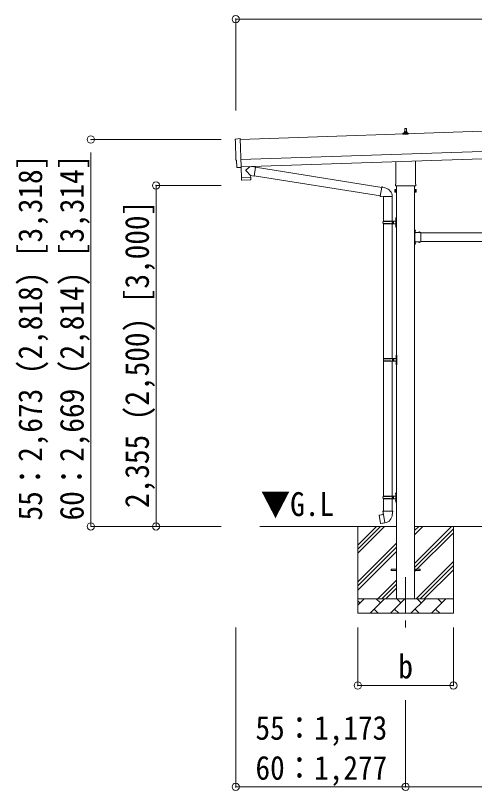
# Model space of a CAD drawing. Units: millimetres at full size, sheet at 1:50; details may follow other scales. Extents: x -14053 to 14053, y -9700 to 9700.
# Drawn here: x -1413 to 1755, y -3613 to 1740 of the extents above; entities that cross this region are included whole.
import ezdxf
from ezdxf.enums import TextEntityAlignment as Align

# ---------------------------------------------------------------- set-up
doc = ezdxf.new("R2010")
doc.units = ezdxf.units.MM
doc.header["$LTSCALE"] = 50
doc.header["$PDMODE"] = 32
doc.header["$PDSIZE"] = 50
doc.linetypes.add('CHAIN1', pattern=[8, 5, -1, 1, -1])
doc.linetypes.add('USER3', pattern=[4, 3, -1])
for name, color, linetype, lineweight in [('0-1_Defpoints', 7, 'CHAIN1', 9), ('0-2_TEXT1', 4, 'Continuous', 9), ('0-3_OTH_LINE', 7, 'Continuous', 9), ('0-7_TABLE1', 7, 'Continuous', 9), ('0-8_DIM1', 6, 'Continuous', 9), ('0-9_FRAME', 7, 'Continuous', 9)]:
    doc.layers.add(name, color=color, linetype=linetype, lineweight=lineweight)
doc.styles.add('ＭＳ ゴシック', font='')
doc.styles.get('ＭＳ ゴシック').set_extended_font_data('MS Gothic')

msp = doc.modelspace()

# ---------------------------------------------------------------- linework, layer by layer
at = {"layer": '0-1_Defpoints'}
msp.add_line((1279.58, -2139.36), (1279.58, -2488.36), dxfattribs=at)
at = {"layer": '0-2_TEXT1'}
for p, q in [((5520.95, 1063.72), (137.94, 884.29)), ((142.6, 744.36), (5525.61, 923.8)), ((1261.33, 919.4), (1261.33, 927.11)), ((1297.83, 919.4), (1261.33, 919.4)), ((1261.71, 927.9), (1297.45, 927.9)), ((1262.1, 928.09), (1268.82, 929.71)), ((1269.2, 929.9), (1289.96, 929.9)), ((1269.58, 930.69), (1269.58, 934.9)), ((1270.58, 934.9), (1288.58, 934.9)), ((1273.58, 934.9), (1274.31, 958.42)), ((1275.31, 959.4), (1283.86, 959.4)), ((1284.86, 958.42), (1285.58, 934.9)), ((1289.58, 930.69), (1289.58, 934.9)), ((1297.07, 928.09), (1290.35, 929.71)), ((1297.83, 919.4), (1297.83, 927.11)), ((144.27, 694.39), (5527.28, 873.83)), ((1211.28, 575.41), (1211.28, 729.96)), ((1347.88, 734.51), (1347.88, 575.41)), ((124.77, 689.97), (117.84, 690.1)), ((1205.58, 537.14), (1206.34, 538.45)), ((1205.58, 537.14), (1205.58, 520.14)), ((1212.58, 538.45), (1206.34, 538.45)), ((1209.58, 566.64), (1209.58, 572.14)), ((1347.52, 563.14), (1211.65, 563.14)), ((1212.58, 518.82), (1212.58, 538.45)), ((1212.58, 537.84), (1215.08, 537.84)), ((1217.08, 563.14), (1217.08, -2289.36)), ((1342.08, 563.14), (1342.08, -2289.36)), ((1346.58, 537.84), (1344.08, 537.84)), ((1346.58, 518.82), (1346.58, 538.45)), ((1346.58, 538.45), (1352.82, 538.45)), ((1349.58, 572.14), (1349.58, 566.64)), ((1353.58, 537.14), (1352.82, 538.45)), ((1353.58, 537.14), (1353.58, 520.14)), ((1205.58, 520.14), (1206.34, 518.82)), ((1212.58, 533.55), (1206.34, 533.55)), ((1212.58, 523.73), (1206.34, 523.73)), ((1212.58, 518.82), (1206.34, 518.82)), ((1215.08, 519.44), (1212.58, 519.44)), ((1342.08, 518.14), (1344.08, 518.14)), ((1344.08, 519.44), (1346.58, 519.44)), ((1346.58, 533.55), (1352.82, 533.55)), ((1346.58, 523.73), (1352.82, 523.73)), ((1346.58, 518.82), (1352.82, 518.82)), ((1353.58, 520.14), (1352.82, 518.82)), ((1344.08, 261.64), (1342.08, 261.64)), ((1342.08, 254.64), (1344.08, 254.64)), ((1342.08, 248.64), (1344.08, 248.64)), ((1348.08, 238.64), (1342.58, 238.64)), ((1342.58, 238.64), (1342.58, 178.64)), ((1344.08, 261.64), (1344.08, 241.64)), ((1344.59, 257.54), (1344.08, 257.54)), ((1384.08, 241.64), (1344.08, 241.64)), ((1344.08, 237.64), (1344.08, 179.64)), ((1380.98, 242.15), (1380.98, 241.64)), ((1384.08, 241.64), (1384.08, 175.64)), ((1384.08, 238.64), (4275.08, 238.64)), ((1342.08, 168.64), (1344.08, 168.64)), ((1342.08, 162.64), (1344.08, 162.64)), ((1348.08, 178.64), (1342.58, 178.64)), ((1344.08, 177.64), (1348.08, 177.64)), ((1344.08, 175.64), (1344.08, 155.64)), ((1384.08, 175.64), (1344.08, 175.64)), ((1344.59, 171.54), (1344.08, 171.54)), ((1380.98, 175.13), (1380.98, 175.64)), ((1384.08, 178.64), (4275.08, 178.64)), ((1344.08, 155.64), (1342.08, 155.64)), ((1179.58, -2084.86), (1217.08, -2084.86)), ((1179.58, -2093.86), (1179.58, -2084.86)), ((1342.08, -2084.86), (1379.58, -2084.86)), ((1379.58, -2093.86), (1379.58, -2084.86)), ((1179.58, -2093.86), (1217.08, -2093.86)), ((1342.08, -2093.86), (1379.58, -2093.86))]:
    msp.add_line(p, q, dxfattribs=at)
for points in [[(106.27, 886.67), (137.77, 889.37), (144.36, 691.63)], [(114.91, 693), (113.34, 740), (112.74, 739.98)], [(125.5, 690.27), (126.15, 690.92), (144.39, 690.62)], [(1344.08, 518.14), (1344.08, 539.14), (1342.08, 539.14)], [(1344.59, 257.54), (1344.59, 245.74), (1344.08, 245.74)], [(1344.08, 237.64), (1348.08, 237.64), (1348.08, 239.64), (1344.08, 239.64)], [(1380.98, 242.15), (1369.18, 242.15), (1369.18, 241.64)], [(1344.08, 179.64), (1348.08, 179.64), (1348.08, 177.64)], [(1344.59, 171.54), (1344.59, 159.74), (1344.08, 159.74)], [(1380.98, 175.13), (1369.18, 175.13), (1369.18, 175.64)]]:
    msp.add_lwpolyline(points, dxfattribs=at)
msp.add_lwpolyline([(1215.08, 518.14), (1215.08, 539.14), (1217.08, 539.14), (1217.08, 518.14)], close=True, dxfattribs=at)
at = {"layer": '0-2_TEXT1', "linetype": 'USER3'}
for points in [[(1346.69, 254.14), (1343.92, 252.78), (1343.31, 251.64)], [(1346.69, 249.14), (1343.92, 250.49), (1343.31, 251.64)], [(1372.58, 244.25), (1373.94, 241.47), (1375.08, 240.86)], [(1377.58, 244.25), (1376.23, 241.47), (1375.08, 240.86)], [(1346.69, 168.14), (1343.92, 166.78), (1343.31, 165.64)], [(1346.69, 163.14), (1343.92, 164.49), (1343.31, 165.64)], [(1372.58, 173.03), (1373.94, 175.81), (1375.08, 176.41)], [(1377.58, 173.03), (1376.23, 175.81), (1375.08, 176.41)]]:
    msp.add_lwpolyline(points, dxfattribs=at)
at = {"layer": '0-2_TEXT1'}
for centre, radius, start, end in [((1262.33, 927.11), 1, 103.62699, 180), ((1268.58, 930.69), 1, 283.62699, 0), ((1273.67, 934.27), 4.13, 90, 171.17633), ((1270.58, 933.9), 1, 90, 180), ((1275.31, 958.4), 1, 90, 178.60509), ((1282.92, 934.9), 4.83, 133.60282, 180), ((1276.25, 934.9), 4.83, 0, 46.39718), ((1283.86, 958.4), 1, 1.39491, 90), ((1285.5, 934.27), 4.13, 8.82367, 90), ((1288.58, 933.9), 1, 0, 90), ((1290.58, 930.69), 1, 180, 256.37301), ((1296.83, 927.11), 1, 0, 76.37301), ((1209.93, 536), 4.34, 145.61575, 214.38425), ((1213.58, 572.14), 4, 125.09963, 180), ((1213.58, 566.64), 4, 180, 194.47751), ((1213.58, 566.64), 4, 194.47751, 241.04498), ((1345.58, 566.64), 4, 298.95502, 345.52249), ((1345.58, 572.14), 4, 0, 54.90037), ((1345.58, 566.64), 4, 345.52249, 0), ((1349.24, 536), 4.34, 325.61575, 34.38425), ((1221.82, 528.64), 16.24, 162.41205, 197.58795), ((1209.93, 521.28), 4.34, 145.61575, 214.38425), ((1337.34, 528.64), 16.24, 342.41205, 17.58795), ((1349.24, 521.28), 4.34, 325.61575, 34.38425), ((1344.08, 241.64), 2, 180, 270), ((1338.85, 251.64), 8.23, 314.2189, 45.7811), ((1375.08, 236.41), 8.23, 44.2189, 135.7811), ((1344.08, 175.64), 2, 90, 180), ((1338.85, 165.64), 8.23, 314.2189, 45.7811), ((1375.08, 180.87), 8.23, 224.2189, 315.7811)]:
    msp.add_arc(centre, radius, start, end, dxfattribs=at)
for centre, major_axis, ratio, start_param, end_param in [((106.53, 883.68), (-3, -0.1), 0.99863, 4.7647489, 6.2979817), ((-4654.34, 654.52), (4760.73, 158.69), 0.99863, 6.2686928, 6.2979817), ((112.59, 744.38), (-4.4, -0.15), 0.99863, 6.2686928, 7.8539816), ((117.91, 693.1), (-2.11, -2.14), 0.9974, 5.5252311, 7.0411395), ((124.79, 690.97), (-0.704, -0.714), 0.9974, 0.7579542, 1.5707963)]:
    msp.add_ellipse(centre, major_axis=major_axis, ratio=ratio, start_param=start_param, end_param=end_param, dxfattribs=at)
at = {"layer": '0-3_OTH_LINE'}
for p, q in [((1217.08, -1789.36), (272.92, -1789.36)), ((949.58, -1789.36), (949.58, -2389.36)), ((949.58, -1974.41), (1134.63, -1789.36)), ((949.58, -1946.13), (1106.35, -1789.36)), ((949.58, -1917.84), (1078.06, -1789.36)), ((4317.08, -1789.36), (1342.08, -1789.36)), ((1342.08, -2044.46), (1597.18, -1789.36)), ((1342.08, -1846.47), (1399.19, -1789.36)), ((1342.08, -1818.19), (1370.91, -1789.36)), ((1342.08, -2072.74), (1609.58, -1805.24)), ((1609.58, -1789.36), (1609.58, -2389.36)), ((1342.08, -2101.03), (1609.58, -1833.53)), ((949.58, -2172.4), (1217.08, -1904.9)), ((949.58, -2200.69), (1217.08, -1933.19)), ((949.58, -2228.97), (1217.08, -1961.47)), ((1351.74, -2289.36), (1609.58, -2031.52)), ((1380.02, -2289.36), (1609.58, -2059.8)), ((1408.31, -2289.36), (1609.58, -2088.09)), ((1087.18, -2289.36), (1217.08, -2159.46)), ((1115.47, -2289.36), (1217.08, -2187.74)), ((1143.75, -2289.36), (1217.08, -2216.03)), ((949.58, -2289.36), (1609.58, -2289.36)), ((949.58, -2332.25), (992.48, -2289.36)), ((1033.9, -2389.36), (1133.9, -2289.36)), ((1105.34, -2317.91), (1076.79, -2289.36)), ((1175.32, -2389.36), (1275.32, -2289.36)), ((1246.76, -2317.91), (1218.21, -2289.36)), ((1316.74, -2389.36), (1416.74, -2289.36)), ((1388.19, -2317.91), (1359.63, -2289.36)), ((1458.16, -2389.36), (1558.16, -2289.36)), ((1529.61, -2317.91), (1501.05, -2289.36)), ((1606.3, -2289.36), (1609.58, -2286.08)), ((963.92, -2317.91), (949.58, -2303.57)), ((1609.58, -2389.36), (949.58, -2389.36)), ((1062.45, -2360.81), (1091, -2389.36)), ((1203.87, -2360.81), (1232.42, -2389.36)), ((1345.29, -2360.81), (1373.85, -2389.36)), ((1486.71, -2360.81), (1515.27, -2389.36))]:
    msp.add_line(p, q, dxfattribs=at)
at = {"layer": '0-8_DIM1'}
for p, q in [((106.94, 1714.75), (106.94, 1083.36)), ((106.94, 1714.75), (5556.61, 1714.75)), ((-893.06, 883.25), (6.94, 883.25)), ((-893.06, 793.25), (-893.06, -1789.36)), ((-443.06, 565.64), (6.94, 565.64)), ((-443.06, 565.64), (-443.06, -1789.36)), ((-893.06, -1789.36), (6.94, -1789.36)), ((106.94, -3588.36), (106.94, -2488.36)), ((949.58, -2888.36), (949.58, -2488.36)), ((1609.58, -2888.36), (1609.58, -2488.36)), ((949.58, -2888.36), (1609.58, -2888.36)), ((1279.58, -3588.36), (1279.58, -2990.36)), ((1279.58, -3588.36), (106.94, -3588.36))]:
    msp.add_line(p, q, dxfattribs=at)
msp.add_lwpolyline([(1279.58, -3588.36), (4379.58, -3588.36), (5556.61, -3588.36)], dxfattribs=at)
for p in [(106.94, 1714.75), (-893.06, 883.25), (-443.06, 565.64), (-893.06, -1789.36), (-443.06, -1789.36), (949.58, -2888.36), (1609.58, -2888.36), (106.94, -3588.36), (1279.58, -3588.36)]:
    msp.add_point(p, dxfattribs=at)
at = {"layer": '0-9_FRAME'}
for p, q in [((205.68, 696.44), (178.47, 673.41)), ((243.38, 693.15), (217.46, 696.83)), ((144.36, 691.63), (144.39, 690.62)), ((209.93, 633.56), (178.43, 666.07)), ((243.38, 693.15), (234.41, 630.08)), ((243.61, 691.24), (1115.71, 552.39)), ((146.4, 618.42), (147.06, 605.38)), ((207.67, 604.45), (150.16, 602.54)), ((150.86, 619.57), (150.91, 618.57)), ((205.83, 621.4), (205.85, 620.4)), ((209.93, 633.56), (234.41, 630.08)), ((209.93, 633.56), (210.33, 621.55)), ((234.18, 631.99), (1105.29, 493.29)), ((1116.03, 554.21), (1104.97, 491.47)), ((1116.03, 554.21), (1117.18, 556.19)), ((1116.03, 554.21), (1135.67, 550.39)), ((1117.18, 556.19), (1120.74, 555.56)), ((1120.74, 555.56), (1121.15, 553.21)), ((1135.67, 550.39), (1137.35, 548.76)), ((1137.35, 548.76), (1139.47, 548.31)), ((1104.97, 491.47), (1105.37, 489.22)), ((1104.97, 491.47), (1124.73, 488.35)), ((1105.37, 489.22), (1108.93, 488.59)), ((1108.93, 488.59), (1110.12, 490.66)), ((1124.73, 488.35), (1126.93, 489.33)), ((1187.23, 488.93), (1126.05, 488.93)), ((1127.08, 488.93), (1127.08, 319.64)), ((1187.08, 488.93), (1187.08, 319.64)), ((1210.78, 336.79), (1212.83, 335.79)), ((1212.05, 338.79), (1212.68, 338.79)), ((1212.05, 338.79), (1212.05, 330.49)), ((1212.05, 330.49), (1212.68, 330.49)), ((1212.68, 338.79), (1213.08, 338.39)), ((1212.83, 335.79), (1213.44, 334.64)), ((1213.08, 342.64), (1216.08, 344.14)), ((1213.08, 342.64), (1213.08, 278.64)), ((1216.08, 344.14), (1216.08, 277.14)), ((1216.08, 344.14), (1217.08, 344.14)), ((1217.08, 344.14), (1217.08, 277.14)), ((1124.08, 317.64), (1174.41, 317.64)), ((1124.08, 303.64), (1174.41, 303.64)), ((1125.08, 319.64), (1211.08, 319.64)), ((1125.08, 319.64), (1125.08, 317.64)), ((1125.08, 301.64), (1125.08, 303.64)), ((1125.08, 301.64), (1211.08, 301.64)), ((1127.08, 301.64), (1127.08, -630.36)), ((1184.08, 319.64), (1184.08, 315.14)), ((1184.08, 315.14), (1186.08, 315.14)), ((1184.08, 301.64), (1184.08, 306.14)), ((1184.08, 306.14), (1186.08, 306.14)), ((1186.08, 315.14), (1186.08, 306.14)), ((1187.08, 301.64), (1187.08, -630.36)), ((1192.08, 319.64), (1192.08, 301.64)), ((1192.08, 315.14), (1195.08, 315.14)), ((1192.08, 306.14), (1195.08, 306.14)), ((1195.08, 315.14), (1195.08, 306.14)), ((1210.78, 288.79), (1212.83, 287.79)), ((1212.05, 290.79), (1212.68, 290.79)), ((1212.05, 290.79), (1212.05, 282.49)), ((1212.05, 282.49), (1212.68, 282.49)), ((1212.68, 290.79), (1212.68, 282.49)), ((1212.68, 290.79), (1213.08, 290.39)), ((1212.68, 282.49), (1213.08, 282.89)), ((1212.83, 287.79), (1213.44, 286.64)), ((1213.08, 278.64), (1216.08, 277.14)), ((1216.08, 277.14), (1217.08, 277.14)), ((1126.58, -632.36), (1176.91, -632.36)), ((1127.58, -630.36), (1213.58, -630.36)), ((1127.58, -630.36), (1127.58, -632.36)), ((1186.58, -630.36), (1186.58, -634.86)), ((1186.58, -634.86), (1188.58, -634.86)), ((1188.58, -634.86), (1188.58, -643.86)), ((1194.58, -630.36), (1194.58, -648.36)), ((1194.58, -634.86), (1197.58, -634.86)), ((1197.58, -634.86), (1197.58, -643.86)), ((1213.28, -613.21), (1215.33, -614.21)), ((1214.55, -611.21), (1215.18, -611.21)), ((1214.55, -611.21), (1214.55, -619.51)), ((1214.55, -619.51), (1215.18, -619.51)), ((1215.18, -611.21), (1215.58, -611.61)), ((1215.33, -614.21), (1215.94, -615.36)), ((1215.58, -607.36), (1218.58, -605.86)), ((1215.58, -607.36), (1215.58, -671.36)), ((1218.58, -605.86), (1218.58, -672.86)), ((1218.58, -605.86), (1219.58, -605.86)), ((1219.58, -605.86), (1219.58, -672.86)), ((1126.58, -646.36), (1176.91, -646.36)), ((1127.08, -648.35), (1127.08, -1580.36)), ((1127.58, -648.36), (1127.58, -646.36)), ((1127.58, -648.36), (1213.58, -648.36)), ((1186.58, -648.36), (1186.58, -643.86)), ((1186.58, -643.86), (1188.58, -643.86)), ((1187.08, -648.35), (1187.08, -1580.36)), ((1194.58, -643.86), (1197.58, -643.86)), ((1213.28, -661.21), (1215.33, -662.21)), ((1214.55, -659.21), (1215.18, -659.21)), ((1214.55, -659.21), (1214.55, -667.51)), ((1214.55, -667.51), (1215.18, -667.51)), ((1215.18, -659.21), (1215.18, -667.51)), ((1215.18, -659.21), (1215.58, -659.61)), ((1215.18, -667.51), (1215.58, -667.11)), ((1215.33, -662.21), (1215.94, -663.36)), ((1215.58, -671.36), (1218.58, -672.86)), ((1218.58, -672.86), (1219.58, -672.86)), ((1124.08, -1582.36), (1174.41, -1582.36)), ((1124.08, -1596.36), (1174.41, -1596.36)), ((1125.08, -1580.36), (1211.08, -1580.36)), ((1125.08, -1580.36), (1125.08, -1582.36)), ((1125.08, -1598.36), (1125.08, -1596.36)), ((1125.08, -1598.36), (1211.08, -1598.36)), ((1127.08, -1598.36), (1127.08, -1683.29)), ((1184.08, -1580.36), (1184.08, -1584.86)), ((1184.08, -1584.86), (1186.08, -1584.86)), ((1184.08, -1598.36), (1184.08, -1593.86)), ((1184.08, -1593.86), (1186.08, -1593.86)), ((1186.08, -1584.86), (1186.08, -1593.86)), ((1187.08, -1598.36), (1187.08, -1683.29)), ((1192.08, -1580.36), (1192.08, -1598.36)), ((1192.08, -1584.86), (1195.08, -1584.86)), ((1192.08, -1593.86), (1195.08, -1593.86)), ((1195.08, -1584.86), (1195.08, -1593.86)), ((1210.78, -1563.21), (1212.83, -1564.21)), ((1212.05, -1561.21), (1212.68, -1561.21)), ((1212.05, -1561.21), (1212.05, -1569.51)), ((1212.05, -1569.51), (1212.68, -1569.51)), ((1212.68, -1561.21), (1213.08, -1561.61)), ((1212.83, -1564.21), (1213.44, -1565.36)), ((1213.08, -1557.36), (1216.08, -1555.86)), ((1213.08, -1557.36), (1213.08, -1621.36)), ((1216.08, -1555.86), (1216.08, -1622.86)), ((1216.08, -1555.86), (1217.08, -1555.86)), ((1217.08, -1555.86), (1217.08, -1622.86)), ((1210.78, -1611.21), (1212.83, -1612.21)), ((1212.05, -1609.21), (1212.68, -1609.21)), ((1212.05, -1609.21), (1212.05, -1617.51)), ((1212.05, -1617.51), (1212.68, -1617.51)), ((1212.68, -1609.21), (1212.68, -1617.51)), ((1212.68, -1609.21), (1213.08, -1609.61)), ((1212.68, -1617.51), (1213.08, -1617.11)), ((1212.83, -1612.21), (1213.44, -1613.36)), ((1213.08, -1621.36), (1216.08, -1622.86)), ((1216.08, -1622.86), (1217.08, -1622.86)), ((1098.62, -1711.74), (1097.81, -1712.91)), ((1097.81, -1712.91), (1107.43, -1767.47)), ((1126.49, -1706.49), (1098.62, -1711.74)), ((1111.36, -1709.14), (1111.15, -1709.38)), ((1125.23, -1683.29), (1123.08, -1684.07)), ((1123.08, -1684.07), (1123.08, -1687.69)), ((1123.08, -1687.69), (1125.32, -1688.5)), ((1188.93, -1683.29), (1125.23, -1683.29)), ((1125.23, -1683.29), (1125.58, -1703.29)), ((1125.58, -1703.29), (1126.93, -1705.29)), ((1136.85, -1763.79), (1126.71, -1706.31)), ((1126.74, -1705.49), (1126.74, -1706.2)), ((1126.93, -1705.29), (1126.9, -1705.29)), ((1187.27, -1705.23), (1187.2, -1707.39)), ((1188.58, -1703.29), (1187.27, -1705.23)), ((1188.93, -1683.29), (1188.58, -1703.29)), ((1191.08, -1687.69), (1188.84, -1688.5)), ((1188.93, -1683.29), (1191.08, -1684.07)), ((1191.08, -1684.07), (1191.08, -1687.69)), ((1121.46, -1766.38), (1121.18, -1766.22)), ((1137.15, -1764.55), (1136.91, -1763.89))]:
    msp.add_line(p, q, dxfattribs=at)
for points in [[(143.99, 690.63), (146.37, 619.42), (210.33, 621.55)], [(210.57, 607.5), (210.36, 620.55), (146.4, 618.42)], [(1210.78, 332.49), (1212.83, 333.49), (1213.44, 334.64)], [(1212.68, 338.79), (1212.68, 330.49), (1213.08, 330.89)], [(1210.78, 284.49), (1212.83, 285.49), (1213.44, 286.64)], [(1213.28, -617.51), (1215.33, -616.51), (1215.94, -615.36)], [(1215.18, -611.21), (1215.18, -619.51), (1215.58, -619.11)], [(1213.28, -665.51), (1215.33, -664.51), (1215.94, -663.36)], [(1210.78, -1567.51), (1212.83, -1566.51), (1213.44, -1565.36)], [(1212.68, -1561.21), (1212.68, -1569.51), (1213.08, -1569.11)], [(1210.78, -1615.51), (1212.83, -1614.51), (1213.44, -1613.36)], [(1113.61, -1708.92), (1113.33, -1708.77), (1111.36, -1709.14)], [(1136.58, -1763.69), (1108.59, -1768.29), (1107.43, -1767.47)], [(1123.64, -1765.82), (1123.43, -1766.06), (1121.46, -1766.38)]]:
    msp.add_lwpolyline(points, dxfattribs=at)
for centre, radius, start, end in [((181.85, 669.72), 5, 132.56466, 226.88314), ((150.06, 605.54), 3, 182.90915, 271.95747), ((207.57, 607.45), 3, 271.90915, 0.90915), ((1126.93, 489.33), 60.3, 359.62495, 78), ((1216.38, 334.64), 6, 136.21765, 223.78235), ((1211.08, 321.64), 2, 270, 359.99998), ((1172.83, 310.64), 49.25, 171.82876, 180.00002), ((1172.83, 310.64), 49.25, 180.00002, 188.17127), ((1174.41, 319.64), 2, 270, 359.99998), ((1174.41, 301.64), 2, 0.00005, 90.00004), ((1216.38, 286.64), 6, 136.21765, 223.78235), ((1211.08, 299.64), 2, 0.00005, 90.00004), ((1175.33, -639.36), 49.25, 171.82876, 180.00002), ((1175.33, -639.36), 49.25, 180.00002, 188.17127), ((1176.91, -630.36), 2, 270, 359.99998), ((1218.88, -615.36), 6, 136.21765, 223.78235), ((1213.58, -628.36), 2, 270, 359.99998), ((1176.91, -648.36), 2, 0.00005, 90.00004), ((1218.88, -663.36), 6, 136.21765, 223.78235), ((1213.58, -650.36), 2, 0.00005, 90.00004), ((1172.83, -1589.36), 49.25, 171.82876, 180.00002), ((1172.83, -1589.36), 49.25, 180.00002, 188.17127), ((1174.41, -1580.36), 2, 270, 359.99998), ((1174.41, -1598.36), 2, 0.00005, 90.00004), ((1216.38, -1565.36), 6, 136.21765, 223.78235), ((1211.08, -1578.36), 2, 270, 359.99998), ((1211.08, -1600.36), 2, 0.00005, 90.00004), ((1216.38, -1613.36), 6, 136.21765, 223.78235), ((1126.44, -1706.2), 0.3, 280.66842, 0), ((1126.94, -1705.49), 0.2, 100, 180), ((1126.93, -1705.29), 60.3, 279.96938, 358), ((1136.63, -1763.99), 0.3, 20, 99.33158), ((1137.34, -1764.48), 0.2, 200, 279.96938)]:
    msp.add_arc(centre, radius, start, end, dxfattribs=at)

# ---------------------------------------------------------------- texts
at = {"layer": '0-7_TABLE1', "style": 'ＭＳ ゴシック', "width": 0.9}
msp.add_text('▼G.L', height=165, dxfattribs=at).set_placement((280.2, -1767.14), align=Align.BOTTOM_LEFT)
at = {"layer": '0-8_DIM1', "color": 7, "style": 'ＭＳ ゴシック', "width": 0.9}
for s, p in [('55：2,673 (2,818) [3,318]', (-1180.13, -1748.05)), ('60：2,669 (2,814) [3,314]', (-893.06, -1748.05)), ('2,355 (2,500) [3,000]', (-443.06, -1661.86))]:
    msp.add_text(s, height=165, rotation=90, dxfattribs=at).set_placement(p, align=Align.BOTTOM_LEFT)
for s, p in [('b', (1229.58, -2888.36)), ('55：1,173', (243.26, -3312.32)), ('60：1,277', (243.26, -3588.36))]:
    msp.add_text(s, height=165, dxfattribs=at).set_placement(p, align=Align.BOTTOM_LEFT)

doc.saveas('drawing.dxf')
